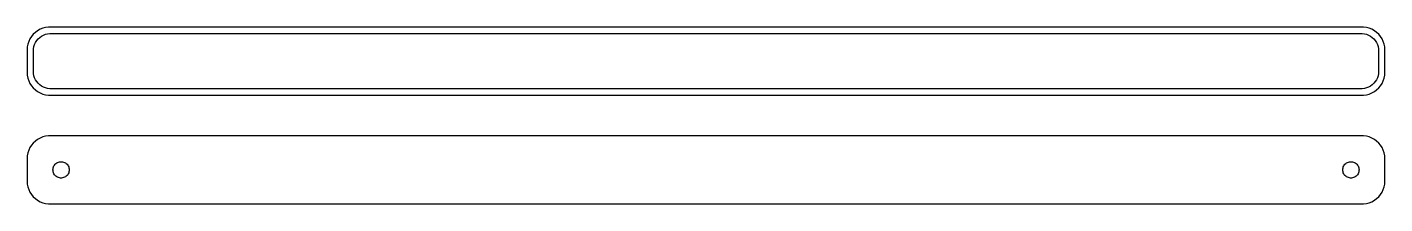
# Model space of a CAD drawing. Header units: metres. Extents: x -150 to 150, y 17 to 55.
import ezdxf

# ---------------------------------------------------------------- set-up
doc = ezdxf.new("R2010")
doc.units = ezdxf.units.M

msp = doc.modelspace()

# ---------------------------------------------------------------- linework, layer by layer
for p, q in [((-148.187, 54.3526), (-148.645, 53.9227)), ((-147.679, 54.7216), (-148.187, 54.3526)), ((-147.129, 55.0241), (-147.679, 54.7216)), ((-146.545, 55.2553), (-147.129, 55.0241)), ((-145.937, 55.4114), (-146.545, 55.2553)), ((-145.946, 53.9301), (-145.475, 54.0509)), ((-145.314, 55.4901), (-145.937, 55.4114)), ((-145.475, 54.0509), (-144.993, 54.1118)), ((145.314, 55.4901), (-145.314, 55.4901)), ((-144.993, 54.1118), (144.993, 54.1118)), ((144.993, 54.1118), (145.475, 54.0509)), ((145.937, 55.4114), (145.314, 55.4901)), ((145.475, 54.0509), (145.946, 53.9301)), ((146.545, 55.2553), (145.937, 55.4114)), ((147.129, 55.0241), (146.545, 55.2553)), ((147.679, 54.7216), (147.129, 55.0241)), ((148.187, 54.3526), (147.679, 54.7216)), ((148.645, 53.9227), (148.187, 54.3526)), ((-149.961, 51.1267), (-150, 50.5)), ((-149.843, 51.7434), (-149.961, 51.1267)), ((-149.649, 52.3406), (-149.843, 51.7434)), ((-149.382, 52.9088), (-149.649, 52.3406)), ((-149.045, 53.4389), (-149.382, 52.9088)), ((-148.645, 53.9227), (-149.045, 53.4389)), ((-148.589, 50.735), (-148.498, 51.2123)), ((-148.498, 51.2123), (-148.348, 51.6744)), ((-148.348, 51.6744), (-148.141, 52.1141)), ((-148.141, 52.1141), (-147.88, 52.5244)), ((-147.88, 52.5244), (-147.571, 52.8988)), ((-147.571, 52.8988), (-147.216, 53.2315)), ((-147.216, 53.2315), (-146.823, 53.5171)), ((-146.823, 53.5171), (-146.398, 53.7512)), ((-146.398, 53.7512), (-145.946, 53.9301)), ((145.946, 53.9301), (146.398, 53.7512)), ((146.398, 53.7512), (146.823, 53.5171)), ((146.823, 53.5171), (147.216, 53.2315)), ((147.216, 53.2315), (147.571, 52.8988)), ((147.571, 52.8988), (147.88, 52.5244)), ((147.88, 52.5244), (148.141, 52.1141)), ((148.141, 52.1141), (148.348, 51.6744)), ((148.348, 51.6744), (148.498, 51.2123)), ((148.498, 51.2123), (148.589, 50.735)), ((149.045, 53.4389), (148.645, 53.9227)), ((149.382, 52.9088), (149.045, 53.4389)), ((149.649, 52.3406), (149.382, 52.9088)), ((149.843, 51.7434), (149.649, 52.3406)), ((149.961, 51.1267), (149.843, 51.7434)), ((150, 50.5), (149.961, 51.1267)), ((-150, 50.5), (-150, 45.5)), ((-148.619, 50.25), (-148.589, 50.735)), ((-148.619, 45.75), (-148.619, 50.25)), ((148.589, 50.735), (148.619, 50.25)), ((148.619, 50.25), (148.619, 45.75)), ((150, 45.5), (150, 50.5)), ((-150, 45.5), (-149.961, 44.8733)), ((-148.589, 45.265), (-148.619, 45.75)), ((-148.498, 44.7877), (-148.589, 45.265)), ((148.589, 45.265), (148.498, 44.7877)), ((148.619, 45.75), (148.589, 45.265)), ((149.961, 44.8733), (150, 45.5)), ((-149.961, 44.8733), (-149.843, 44.2566)), ((-149.843, 44.2566), (-149.649, 43.6594)), ((-149.649, 43.6594), (-149.382, 43.0912)), ((-149.382, 43.0912), (-149.045, 42.5611)), ((-149.045, 42.5611), (-148.645, 42.0773)), ((-148.645, 42.0773), (-148.187, 41.6474)), ((-148.348, 44.3256), (-148.498, 44.7877)), ((-148.141, 43.8859), (-148.348, 44.3256)), ((-147.88, 43.4756), (-148.141, 43.8859)), ((-147.571, 43.1012), (-147.88, 43.4756)), ((-147.216, 42.7685), (-147.571, 43.1012)), ((-146.823, 42.4829), (-147.216, 42.7685)), ((-146.398, 42.2488), (-146.823, 42.4829)), ((-145.946, 42.0699), (-146.398, 42.2488)), ((-145.475, 41.9491), (-145.946, 42.0699)), ((145.946, 42.0699), (145.475, 41.9491)), ((146.398, 42.2488), (145.946, 42.0699)), ((146.823, 42.4829), (146.398, 42.2488)), ((147.216, 42.7685), (146.823, 42.4829)), ((147.571, 43.1012), (147.216, 42.7685)), ((147.88, 43.4756), (147.571, 43.1012)), ((148.141, 43.8859), (147.88, 43.4756)), ((148.348, 44.3256), (148.141, 43.8859)), ((148.187, 41.6474), (148.645, 42.0773)), ((148.498, 44.7877), (148.348, 44.3256)), ((148.645, 42.0773), (149.045, 42.5611)), ((149.045, 42.5611), (149.382, 43.0912)), ((149.382, 43.0912), (149.649, 43.6594)), ((149.649, 43.6594), (149.843, 44.2566)), ((149.843, 44.2566), (149.961, 44.8733)), ((-148.187, 41.6474), (-147.679, 41.2784)), ((-147.679, 41.2784), (-147.129, 40.9759)), ((-147.129, 40.9759), (-146.545, 40.7447)), ((-146.545, 40.7447), (-145.937, 40.5886)), ((-145.937, 40.5886), (-145.314, 40.5099)), ((-144.993, 41.8882), (-145.475, 41.9491)), ((-145.314, 40.5099), (145.314, 40.5099)), ((144.993, 41.8882), (-144.993, 41.8882)), ((145.475, 41.9491), (144.993, 41.8882)), ((145.314, 40.5099), (145.937, 40.5886)), ((145.937, 40.5886), (146.545, 40.7447)), ((146.545, 40.7447), (147.129, 40.9759)), ((147.129, 40.9759), (147.679, 41.2784)), ((147.679, 41.2784), (148.187, 41.6474)), ((-148.187, 30.3526), (-148.645, 29.9227)), ((-147.679, 30.7216), (-148.187, 30.3526)), ((-147.129, 31.0241), (-147.679, 30.7216)), ((-146.545, 31.2553), (-147.129, 31.0241)), ((-145.937, 31.4114), (-146.545, 31.2553)), ((-145.314, 31.4901), (-145.937, 31.4114)), ((145.314, 31.4901), (-145.314, 31.4901)), ((145.937, 31.4114), (145.314, 31.4901)), ((146.545, 31.2553), (145.937, 31.4114)), ((147.129, 31.0241), (146.545, 31.2553)), ((147.679, 30.7216), (147.129, 31.0241)), ((148.187, 30.3526), (147.679, 30.7216)), ((148.645, 29.9227), (148.187, 30.3526)), ((-149.961, 27.1267), (-150, 26.5)), ((-149.843, 27.7434), (-149.961, 27.1267)), ((-149.649, 28.3406), (-149.843, 27.7434)), ((-149.382, 28.9088), (-149.649, 28.3406)), ((-149.045, 29.4389), (-149.382, 28.9088)), ((-148.645, 29.9227), (-149.045, 29.4389)), ((149.045, 29.4389), (148.645, 29.9227)), ((149.382, 28.9088), (149.045, 29.4389)), ((149.649, 28.3406), (149.382, 28.9088)), ((149.843, 27.7434), (149.649, 28.3406)), ((149.961, 27.1267), (149.843, 27.7434)), ((150, 26.5), (149.961, 27.1267)), ((-150, 26.5), (-150, 21.5)), ((-144.3, 24), (-144.286, 24.2256)), ((-144.286, 23.7744), (-144.3, 24)), ((-144.286, 24.2256), (-144.243, 24.4476)), ((-144.243, 24.4476), (-144.174, 24.6626)), ((-144.174, 24.6626), (-144.077, 24.8671)), ((-144.077, 24.8671), (-143.956, 25.058)), ((-143.956, 25.058), (-143.812, 25.2322)), ((-143.812, 25.2322), (-143.647, 25.3869)), ((-143.647, 25.3869), (-143.464, 25.5198)), ((-143.464, 25.5198), (-143.266, 25.6287)), ((-143.266, 25.6287), (-143.056, 25.7119)), ((-143.056, 25.7119), (-142.837, 25.7681)), ((-142.837, 25.7681), (-142.613, 25.7964)), ((-142.613, 25.7964), (-142.387, 25.7964)), ((-142.387, 25.7964), (-142.163, 25.7681)), ((-142.163, 25.7681), (-141.944, 25.7119)), ((-141.944, 25.7119), (-141.734, 25.6287)), ((-141.734, 25.6287), (-141.536, 25.5198)), ((-141.536, 25.5198), (-141.353, 25.3869)), ((-141.353, 25.3869), (-141.188, 25.2322)), ((-141.188, 25.2322), (-141.044, 25.058)), ((-141.044, 25.058), (-140.923, 24.8671)), ((-140.923, 24.8671), (-140.826, 24.6626)), ((-140.826, 24.6626), (-140.757, 24.4476)), ((-140.757, 24.4476), (-140.714, 24.2256)), ((-140.714, 24.2256), (-140.7, 24)), ((-140.7, 24), (-140.714, 23.7744)), ((140.7, 24), (140.714, 24.2256)), ((140.714, 23.7744), (140.7, 24)), ((140.714, 24.2256), (140.757, 24.4476)), ((140.757, 24.4476), (140.826, 24.6626)), ((140.826, 24.6626), (140.923, 24.8671)), ((140.923, 24.8671), (141.044, 25.058)), ((141.044, 25.058), (141.188, 25.2322)), ((141.188, 25.2322), (141.353, 25.3869)), ((141.353, 25.3869), (141.536, 25.5198)), ((141.536, 25.5198), (141.734, 25.6287)), ((141.734, 25.6287), (141.944, 25.7119)), ((141.944, 25.7119), (142.163, 25.7681)), ((142.163, 25.7681), (142.387, 25.7964)), ((142.387, 25.7964), (142.613, 25.7964)), ((142.613, 25.7964), (142.837, 25.7681)), ((142.837, 25.7681), (143.056, 25.7119)), ((143.056, 25.7119), (143.266, 25.6287)), ((143.266, 25.6287), (143.464, 25.5198)), ((143.464, 25.5198), (143.647, 25.3869)), ((143.647, 25.3869), (143.812, 25.2322)), ((143.812, 25.2322), (143.956, 25.058)), ((143.956, 25.058), (144.077, 24.8671)), ((144.077, 24.8671), (144.174, 24.6626)), ((144.174, 24.6626), (144.243, 24.4476)), ((144.243, 24.4476), (144.286, 24.2256)), ((144.286, 24.2256), (144.3, 24)), ((144.3, 24), (144.286, 23.7744)), ((150, 21.5), (150, 26.5)), ((-150, 21.5), (-149.961, 20.8733)), ((-144.243, 23.5524), (-144.286, 23.7744)), ((-144.174, 23.3374), (-144.243, 23.5524)), ((-144.077, 23.1329), (-144.174, 23.3374)), ((-143.956, 22.942), (-144.077, 23.1329)), ((-143.812, 22.7678), (-143.956, 22.942)), ((-143.647, 22.6131), (-143.812, 22.7678)), ((-143.464, 22.4802), (-143.647, 22.6131)), ((-143.266, 22.3713), (-143.464, 22.4802)), ((-143.056, 22.2881), (-143.266, 22.3713)), ((-142.837, 22.2319), (-143.056, 22.2881)), ((-142.613, 22.2036), (-142.837, 22.2319)), ((-142.387, 22.2036), (-142.613, 22.2036)), ((-142.163, 22.2319), (-142.387, 22.2036)), ((-141.944, 22.2881), (-142.163, 22.2319)), ((-141.734, 22.3713), (-141.944, 22.2881)), ((-141.536, 22.4802), (-141.734, 22.3713)), ((-141.353, 22.6131), (-141.536, 22.4802)), ((-141.188, 22.7678), (-141.353, 22.6131)), ((-141.044, 22.942), (-141.188, 22.7678)), ((-140.923, 23.1329), (-141.044, 22.942)), ((-140.826, 23.3374), (-140.923, 23.1329)), ((-140.757, 23.5524), (-140.826, 23.3374)), ((-140.714, 23.7744), (-140.757, 23.5524)), ((140.757, 23.5524), (140.714, 23.7744)), ((140.826, 23.3374), (140.757, 23.5524)), ((140.923, 23.1329), (140.826, 23.3374)), ((141.044, 22.942), (140.923, 23.1329)), ((141.188, 22.7678), (141.044, 22.942)), ((141.353, 22.6131), (141.188, 22.7678)), ((141.536, 22.4802), (141.353, 22.6131)), ((141.734, 22.3713), (141.536, 22.4802)), ((141.944, 22.2881), (141.734, 22.3713)), ((142.163, 22.2319), (141.944, 22.2881)), ((142.387, 22.2036), (142.163, 22.2319)), ((142.613, 22.2036), (142.387, 22.2036)), ((142.837, 22.2319), (142.613, 22.2036)), ((143.056, 22.2881), (142.837, 22.2319)), ((143.266, 22.3713), (143.056, 22.2881)), ((143.464, 22.4802), (143.266, 22.3713)), ((143.647, 22.6131), (143.464, 22.4802)), ((143.812, 22.7678), (143.647, 22.6131)), ((143.956, 22.942), (143.812, 22.7678)), ((144.077, 23.1329), (143.956, 22.942)), ((144.174, 23.3374), (144.077, 23.1329)), ((144.243, 23.5524), (144.174, 23.3374)), ((144.286, 23.7744), (144.243, 23.5524)), ((149.961, 20.8733), (150, 21.5)), ((-149.961, 20.8733), (-149.843, 20.2566)), ((-149.843, 20.2566), (-149.649, 19.6594)), ((-149.649, 19.6594), (-149.382, 19.0912)), ((-149.382, 19.0912), (-149.045, 18.5611)), ((-149.045, 18.5611), (-148.645, 18.0773)), ((-148.645, 18.0773), (-148.187, 17.6474)), ((148.187, 17.6474), (148.645, 18.0773)), ((148.645, 18.0773), (149.045, 18.5611)), ((149.045, 18.5611), (149.382, 19.0912)), ((149.382, 19.0912), (149.649, 19.6594)), ((149.649, 19.6594), (149.843, 20.2566)), ((149.843, 20.2566), (149.961, 20.8733)), ((-148.187, 17.6474), (-147.679, 17.2784)), ((-147.679, 17.2784), (-147.129, 16.9759)), ((-147.129, 16.9759), (-146.545, 16.7447)), ((-146.545, 16.7447), (-145.937, 16.5886)), ((-145.937, 16.5886), (-145.314, 16.5099)), ((-145.314, 16.5099), (145.314, 16.5099)), ((145.314, 16.5099), (145.937, 16.5886)), ((145.937, 16.5886), (146.545, 16.7447)), ((146.545, 16.7447), (147.129, 16.9759)), ((147.129, 16.9759), (147.679, 17.2784)), ((147.679, 17.2784), (148.187, 17.6474))]:
    msp.add_line(p, q)

doc.saveas('drawing.dxf')
